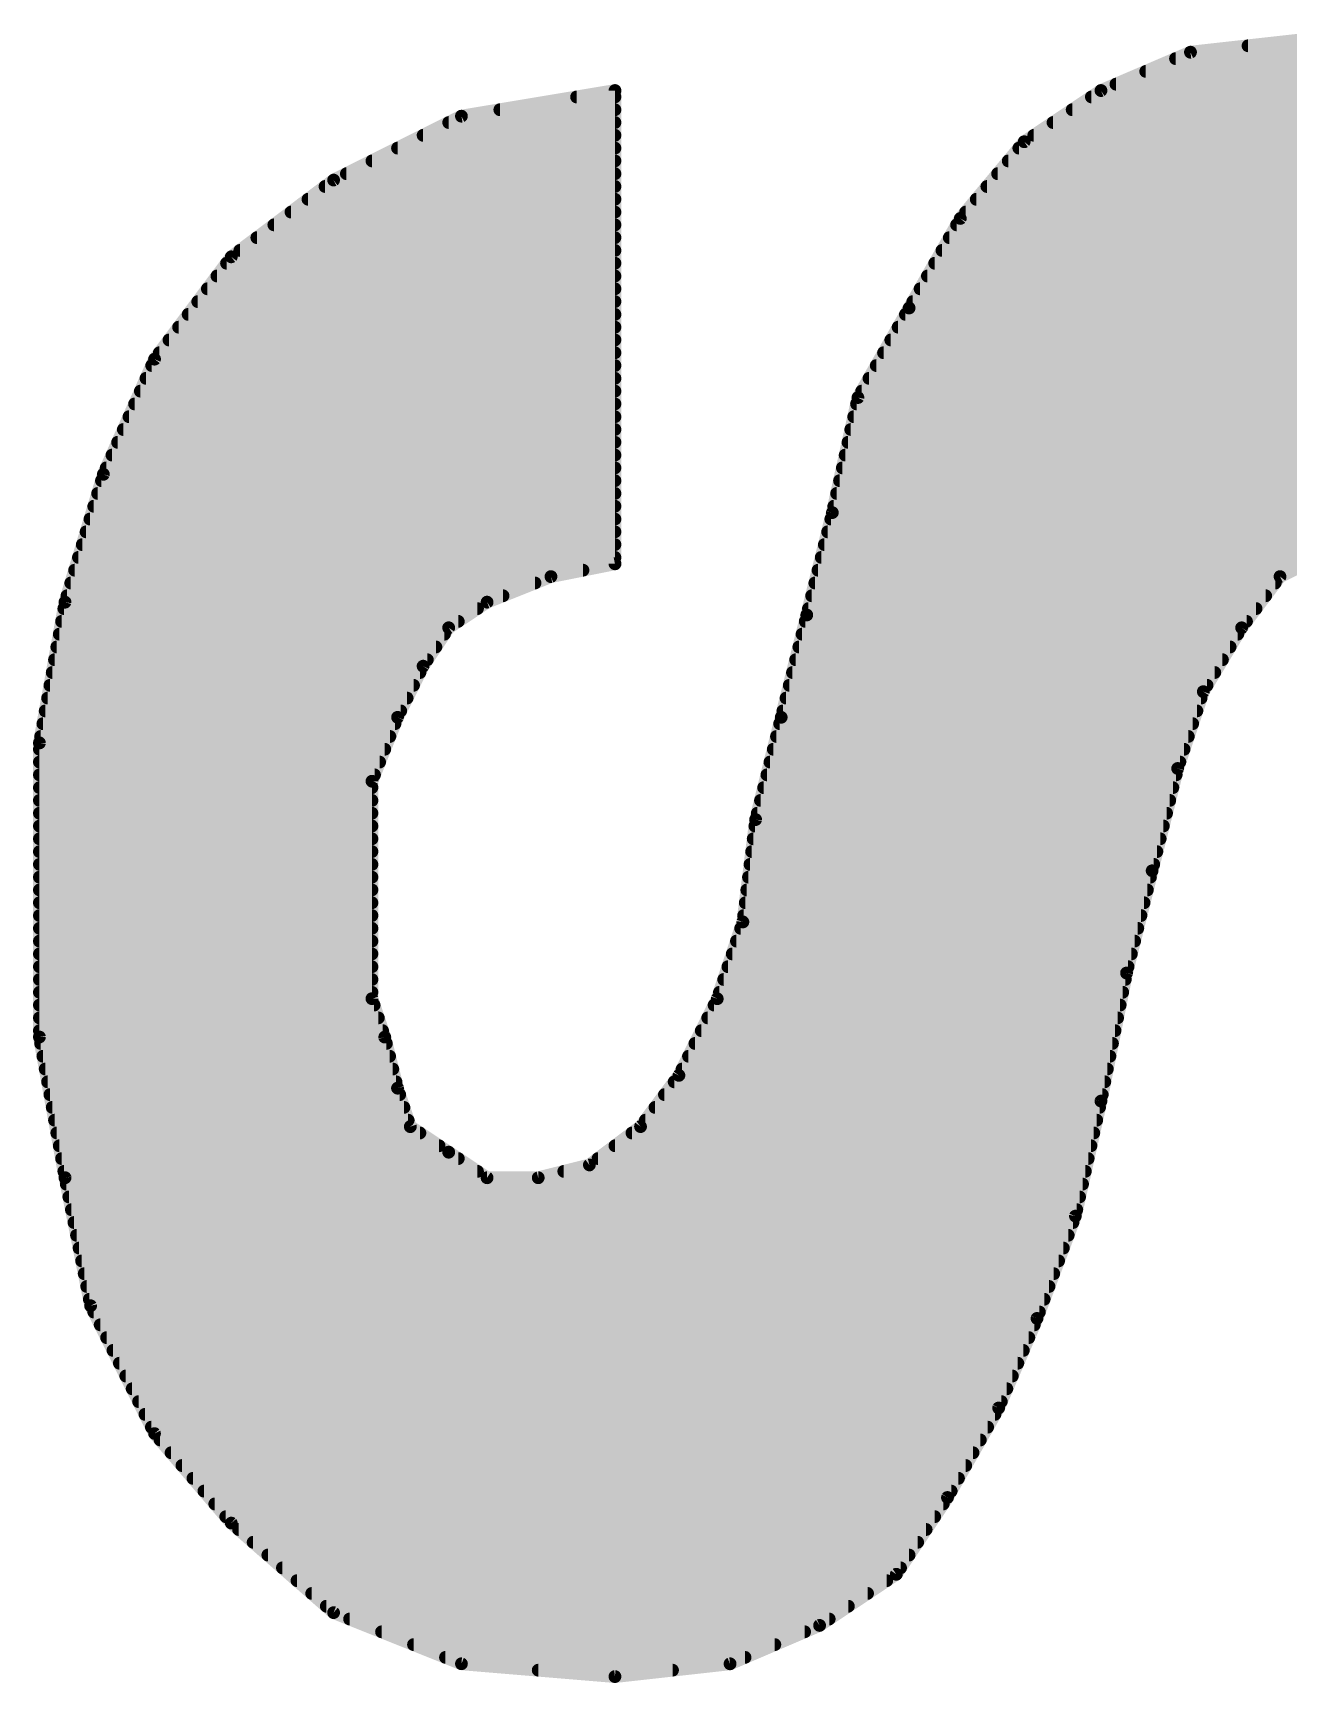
# Model space of a CAD drawing. Extents: x -30 to 77, y -16 to 37.
# Drawn here: x 3.193 to 4.174, y 11.26 to 12.55 of the extents above; entities that cross this region are included whole.
import ezdxf

# ---------------------------------------------------------------- set-up
doc = ezdxf.new("R2010")
doc.units = 0
doc.layers.add('21', color=41, linetype='CONTINUOUS')

msp = doc.modelspace()

# ---------------------------------------------------------------- linework, layer by layer
at = {"layer": '21', "const_width": 0.01}
for points in [[(4.028, 12.505), (4.098, 12.535)], [(4.098, 12.535), (4.188, 12.545)], [(4.143, 12.54), (4.2205, 12.54)], [(4.0863, 12.53), (4.2855, 12.53)], [(4.0397, 12.51), (4.3593, 12.51)], [(4.063, 12.52), (4.3318, 12.52)], [(3.528, 12.485), (3.648, 12.505)], [(3.618, 12.5), (3.648, 12.5)], [(3.648, 12.505), (3.648, 12.135)], [(3.968, 12.465), (4.028, 12.505)], [(4.0205, 12.5), (4.3868, 12.5)], [(3.428, 12.435), (3.528, 12.485)], [(3.558, 12.49), (3.648, 12.49)], [(4.0055, 12.49), (4.4143, 12.49)], [(3.498, 12.47), (3.648, 12.47)], [(3.518, 12.48), (3.648, 12.48)], [(3.9755, 12.47), (4.448, 12.47)], [(3.9905, 12.48), (4.4347, 12.48)], [(3.478, 12.46), (3.648, 12.46)], [(3.918, 12.405), (3.968, 12.465)], [(3.9638, 12.46), (4.4613, 12.46)], [(3.458, 12.45), (3.648, 12.45)], [(3.9555, 12.45), (4.4747, 12.45)], [(3.348, 12.375), (3.428, 12.435)], [(3.438, 12.44), (3.648, 12.44)], [(3.9472, 12.44), (4.488, 12.44)], [(3.408, 12.42), (3.648, 12.42)], [(3.4213, 12.43), (3.648, 12.43)], [(3.9305, 12.42), (4.5124, 12.42)], [(3.9388, 12.43), (4.5013, 12.43)], [(3.3947, 12.41), (3.648, 12.41)], [(3.878, 12.335), (3.918, 12.405)], [(3.9222, 12.41), (4.5211, 12.41)], [(3.3813, 12.4), (3.648, 12.4)], [(3.9151, 12.4), (4.5299, 12.4)], [(3.3547, 12.38), (3.648, 12.38)], [(3.368, 12.39), (3.648, 12.39)], [(3.9037, 12.38), (4.5474, 12.38)], [(3.9094, 12.39), (4.5386, 12.39)], [(3.288, 12.295), (3.348, 12.375)], [(3.3443, 12.37), (3.648, 12.37)], [(3.898, 12.37), (4.5561, 12.37)], [(3.3368, 12.36), (3.648, 12.36)], [(3.8923, 12.36), (4.5649, 12.36)], [(3.3293, 12.35), (3.648, 12.35)], [(3.8866, 12.35), (4.5736, 12.35)], [(3.3143, 12.33), (3.648, 12.33)], [(3.3218, 12.34), (3.648, 12.34)], [(3.838, 12.265), (3.878, 12.335)], [(3.8751, 12.33), (4.5855, 12.33)], [(3.8809, 12.34), (4.5805, 12.34)], [(3.3068, 12.32), (3.648, 12.32)], [(3.8694, 12.32), (4.5905, 12.32)], [(3.2993, 12.31), (3.648, 12.31)], [(3.8637, 12.31), (4.5955, 12.31)], [(3.248, 12.205), (3.288, 12.295)], [(3.2858, 12.29), (3.648, 12.29)], [(3.2917, 12.3), (3.648, 12.3)], [(3.8523, 12.29), (4.6055, 12.29)], [(3.858, 12.3), (4.6005, 12.3)], [(3.2813, 12.28), (3.648, 12.28)], [(3.8466, 12.28), (4.6105, 12.28)], [(3.2769, 12.27), (3.648, 12.27)], [(3.818, 12.175), (3.838, 12.265)], [(3.8409, 12.27), (4.6155, 12.27)], [(3.2724, 12.26), (3.648, 12.26)], [(3.8369, 12.26), (4.6205, 12.26)], [(3.2636, 12.24), (3.648, 12.24)], [(3.268, 12.25), (3.648, 12.25)], [(3.8324, 12.24), (4.6294, 12.24)], [(3.8347, 12.25), (4.6255, 12.25)], [(3.2591, 12.23), (3.648, 12.23)], [(3.8302, 12.23), (4.6321, 12.23)], [(3.2547, 12.22), (3.648, 12.22)], [(3.828, 12.22), (4.6348, 12.22)], [(3.218, 12.105), (3.248, 12.205)], [(3.2465, 12.2), (3.648, 12.2)], [(3.2502, 12.21), (3.648, 12.21)], [(3.8236, 12.2), (4.6403, 12.2)], [(3.8258, 12.21), (4.6375, 12.21)], [(3.2435, 12.19), (3.648, 12.19)], [(3.8213, 12.19), (4.643, 12.19)], [(3.2405, 12.18), (3.648, 12.18)], [(3.798, 12.095), (3.818, 12.175)], [(3.8191, 12.18), (4.6457, 12.18)], [(3.2345, 12.16), (3.648, 12.16)], [(3.2375, 12.17), (3.648, 12.17)], [(3.8143, 12.16), (4.6512, 12.16)], [(3.8168, 12.17), (4.6485, 12.17)], [(3.2315, 12.15), (3.648, 12.15)], [(3.8117, 12.15), (4.228, 12.15)], [(3.2285, 12.14), (3.648, 12.14)], [(3.648, 12.135), (3.598, 12.125)], [(3.8093, 12.14), (4.198, 12.14)], [(4.208, 12.145), (4.168, 12.125)], [(3.2255, 12.13), (3.623, 12.13)], [(3.598, 12.125), (3.548, 12.105)], [(3.8068, 12.13), (4.178, 12.13)], [(4.168, 12.125), (4.138, 12.085)], [(3.2195, 12.11), (3.5605, 12.11)], [(3.2225, 12.12), (3.5855, 12.12)], [(3.8018, 12.11), (4.1568, 12.11)], [(3.8043, 12.12), (4.1643, 12.12)], [(3.198, 11.995), (3.218, 12.105)], [(3.2171, 12.1), (3.5405, 12.1)], [(3.548, 12.105), (3.518, 12.085)], [(3.7993, 12.1), (4.1493, 12.1)], [(3.2153, 12.09), (3.5255, 12.09)], [(3.518, 12.085), (3.498, 12.055)], [(3.778, 12.015), (3.798, 12.095)], [(3.7968, 12.09), (4.1418, 12.09)], [(4.138, 12.085), (4.108, 12.035)], [(3.2116, 12.07), (3.508, 12.07)], [(3.2135, 12.08), (3.5147, 12.08)], [(3.7918, 12.07), (4.129, 12.07)], [(3.7943, 12.08), (4.135, 12.08)], [(3.2098, 12.06), (3.5013, 12.06)], [(3.7893, 12.06), (4.123, 12.06)], [(3.208, 12.05), (3.4955, 12.05)], [(3.498, 12.055), (3.478, 12.015)], [(3.7868, 12.05), (4.117, 12.05)], [(3.2062, 12.04), (3.4905, 12.04)], [(3.7843, 12.04), (4.111, 12.04)], [(4.108, 12.035), (4.088, 11.975)], [(3.2025, 12.02), (3.4805, 12.02)], [(3.2044, 12.03), (3.4855, 12.03)], [(3.7793, 12.02), (4.103, 12.02)], [(3.7818, 12.03), (4.1063, 12.03)], [(3.2007, 12.01), (3.476, 12.01)], [(3.478, 12.015), (3.458, 11.965)], [(3.758, 11.935), (3.778, 12.015)], [(3.7768, 12.01), (4.0997, 12.01)], [(3.198, 11.765), (3.198, 11.995)], [(3.1989, 12), (3.472, 12)], [(3.7743, 12), (4.0963, 12)], [(3.198, 11.99), (3.468, 11.99)], [(3.198, 11.98), (3.464, 11.98)], [(3.7692, 11.98), (4.0897, 11.98)], [(3.7718, 11.99), (4.093, 11.99)], [(3.198, 11.97), (3.46, 11.97)], [(3.7668, 11.97), (4.0868, 11.97)], [(4.088, 11.975), (4.068, 11.895)], [(3.198, 11.96), (3.458, 11.96)], [(3.458, 11.965), (3.458, 11.795)], [(3.7643, 11.96), (4.0842, 11.96)], [(3.198, 11.95), (3.458, 11.95)], [(3.7618, 11.95), (4.0818, 11.95)], [(3.198, 11.94), (3.458, 11.94)], [(3.198, 11.93), (3.458, 11.93)], [(3.748, 11.855), (3.758, 11.935)], [(3.7574, 11.93), (4.0768, 11.93)], [(3.7593, 11.94), (4.0793, 11.94)], [(3.198, 11.92), (3.458, 11.92)], [(3.7561, 11.92), (4.0743, 11.92)], [(3.198, 11.91), (3.458, 11.91)], [(3.7549, 11.91), (4.0717, 11.91)], [(3.198, 11.9), (3.458, 11.9)], [(3.198, 11.89), (3.458, 11.89)], [(3.7524, 11.89), (4.0667, 11.89)], [(3.7536, 11.9), (4.0693, 11.9)], [(4.068, 11.895), (4.048, 11.815)], [(3.198, 11.88), (3.458, 11.88)], [(3.7511, 11.88), (4.0643, 11.88)], [(3.198, 11.87), (3.458, 11.87)], [(3.7499, 11.87), (4.0617, 11.87)], [(3.198, 11.86), (3.458, 11.86)], [(3.728, 11.795), (3.748, 11.855)], [(3.7486, 11.86), (4.0593, 11.86)], [(3.198, 11.85), (3.458, 11.85)], [(3.198, 11.84), (3.458, 11.84)], [(3.743, 11.84), (4.0543, 11.84)], [(3.7463, 11.85), (4.0568, 11.85)], [(3.198, 11.83), (3.458, 11.83)], [(3.7397, 11.83), (4.0518, 11.83)], [(3.198, 11.82), (3.458, 11.82)], [(3.7363, 11.82), (4.0492, 11.82)], [(4.048, 11.815), (4.028, 11.715)], [(3.198, 11.81), (3.458, 11.81)], [(3.198, 11.8), (3.458, 11.8)], [(3.7297, 11.8), (4.045, 11.8)], [(3.733, 11.81), (4.047, 11.81)], [(3.198, 11.79), (3.4597, 11.79)], [(3.458, 11.795), (3.468, 11.765)], [(3.698, 11.735), (3.728, 11.795)], [(3.7255, 11.79), (4.043, 11.79)], [(3.198, 11.78), (3.463, 11.78)], [(3.7205, 11.78), (4.041, 11.78)], [(3.198, 11.77), (3.4663, 11.77)], [(3.218, 11.655), (3.198, 11.765)], [(3.1989, 11.76), (3.4693, 11.76)], [(3.468, 11.765), (3.478, 11.725)], [(3.7105, 11.76), (4.037, 11.76)], [(3.7155, 11.77), (4.039, 11.77)], [(3.2007, 11.75), (3.4718, 11.75)], [(3.7055, 11.75), (4.035, 11.75)], [(3.2025, 11.74), (3.4743, 11.74)], [(3.668, 11.695), (3.698, 11.735)], [(3.7005, 11.74), (4.033, 11.74)], [(3.2044, 11.73), (3.4768, 11.73)], [(3.478, 11.725), (3.488, 11.695)], [(3.6943, 11.73), (4.031, 11.73)], [(3.2062, 11.72), (3.4797, 11.72)], [(3.208, 11.71), (3.483, 11.71)], [(3.6793, 11.71), (4.0269, 11.71)], [(3.6867, 11.72), (4.029, 11.72)], [(4.028, 11.715), (4.008, 11.625)], [(3.2098, 11.7), (3.4863, 11.7)], [(3.6718, 11.7), (4.0247, 11.7)], [(3.2116, 11.69), (3.4955, 11.69)], [(3.488, 11.695), (3.518, 11.675)], [(3.628, 11.665), (3.668, 11.695)], [(3.6613, 11.69), (4.0224, 11.69)], [(3.2135, 11.68), (3.5105, 11.68)], [(3.2153, 11.67), (3.5255, 11.67)], [(3.518, 11.675), (3.548, 11.655)], [(3.6347, 11.67), (4.018, 11.67)], [(3.648, 11.68), (4.0202, 11.68)], [(3.2171, 11.66), (3.5405, 11.66)], [(3.588, 11.655), (3.628, 11.665)], [(3.608, 11.66), (4.0158, 11.66)], [(3.238, 11.555), (3.218, 11.655)], [(3.219, 11.65), (4.0136, 11.65)], [(3.548, 11.655), (3.588, 11.655)], [(3.221, 11.64), (4.0113, 11.64)], [(3.223, 11.63), (4.0091, 11.63)], [(3.225, 11.62), (4.0061, 11.62)], [(4.008, 11.625), (3.978, 11.545)], [(3.227, 11.61), (4.0024, 11.61)], [(3.229, 11.6), (3.9986, 11.6)], [(3.231, 11.59), (3.9949, 11.59)], [(3.233, 11.58), (3.9911, 11.58)], [(3.235, 11.57), (3.9874, 11.57)], [(3.237, 11.56), (3.9836, 11.56)], [(3.288, 11.455), (3.238, 11.555)], [(3.2405, 11.55), (3.9799, 11.55)], [(3.978, 11.545), (3.948, 11.475)], [(3.2455, 11.54), (3.9759, 11.54)], [(3.2505, 11.53), (3.9716, 11.53)], [(3.2555, 11.52), (3.9673, 11.52)], [(3.2605, 11.51), (3.963, 11.51)], [(3.2655, 11.5), (3.9587, 11.5)], [(3.2705, 11.49), (3.9544, 11.49)], [(3.2755, 11.48), (3.9501, 11.48)], [(3.2805, 11.47), (3.9451, 11.47)], [(3.948, 11.475), (3.908, 11.405)], [(3.2855, 11.46), (3.9394, 11.46)], [(3.348, 11.385), (3.288, 11.455)], [(3.2923, 11.45), (3.9337, 11.45)], [(3.3009, 11.44), (3.928, 11.44)], [(3.3094, 11.43), (3.9223, 11.43)], [(3.318, 11.42), (3.9166, 11.42)], [(3.3266, 11.41), (3.9109, 11.41)], [(3.3351, 11.4), (3.9047, 11.4)], [(3.908, 11.405), (3.868, 11.345)], [(3.3437, 11.39), (3.898, 11.39)], [(3.428, 11.315), (3.348, 11.385)], [(3.3537, 11.38), (3.8913, 11.38)], [(3.3651, 11.37), (3.8847, 11.37)], [(3.3766, 11.36), (3.878, 11.36)], [(3.388, 11.35), (3.8713, 11.35)], [(3.3994, 11.34), (3.8605, 11.34)], [(3.868, 11.345), (3.808, 11.305)], [(3.4109, 11.33), (3.8455, 11.33)], [(3.4223, 11.32), (3.8305, 11.32)], [(3.528, 11.275), (3.428, 11.315)], [(3.4405, 11.31), (3.8155, 11.31)], [(3.4655, 11.3), (3.7963, 11.3)], [(3.808, 11.305), (3.738, 11.275)], [(3.4905, 11.29), (3.773, 11.29)], [(3.5155, 11.28), (3.7497, 11.28)], [(3.648, 11.265), (3.528, 11.275)], [(3.588, 11.27), (3.693, 11.27)], [(3.738, 11.275), (3.648, 11.265)]]:
    msp.add_lwpolyline(points, dxfattribs=at)
at = {"layer": '21', "const_width": 0.005}
for points in [[(4.0977, 12.5375, 1), (4.0983, 12.5325)], [(4.099, 12.5327, 1), (4.097, 12.5373)], [(4.143, 12.5425, 1), (4.143, 12.5375)], [(4.0863, 12.5325, 1), (4.0863, 12.5275)], [(4.0397, 12.5125, 1), (4.0397, 12.5075)], [(4.063, 12.5225, 1), (4.063, 12.5175)], [(3.618, 12.5025, 1), (3.618, 12.4975)], [(3.6505, 12.505, 1), (3.6455, 12.505)], [(3.6484, 12.5025, 1), (3.6476, 12.5075)], [(3.648, 12.4975, 1), (3.648, 12.5025)], [(4.0205, 12.5025, 1), (4.0205, 12.4975)], [(4.027, 12.5073, 1), (4.029, 12.5027)], [(4.0294, 12.5029, 1), (4.0266, 12.5071)], [(3.5276, 12.4875, 1), (3.5284, 12.4825)], [(3.5291, 12.4828, 1), (3.5269, 12.4872)], [(3.558, 12.4925, 1), (3.558, 12.4875)], [(3.648, 12.4875, 1), (3.648, 12.4925)], [(4.0055, 12.4925, 1), (4.0055, 12.4875)], [(3.498, 12.4725, 1), (3.498, 12.4675)], [(3.518, 12.4825, 1), (3.518, 12.4775)], [(3.648, 12.4775, 1), (3.648, 12.4825)], [(3.648, 12.4675, 1), (3.648, 12.4725)], [(3.9755, 12.4725, 1), (3.9755, 12.4675)], [(3.9905, 12.4825, 1), (3.9905, 12.4775)], [(3.478, 12.4625, 1), (3.478, 12.4575)], [(3.648, 12.4575, 1), (3.648, 12.4625)], [(3.9638, 12.4625, 1), (3.9638, 12.4575)], [(3.9666, 12.4671, 1), (3.9694, 12.4629)], [(3.9699, 12.4634, 1), (3.9661, 12.4666)], [(3.458, 12.4525, 1), (3.458, 12.4475)], [(3.648, 12.4475, 1), (3.648, 12.4525)], [(3.9555, 12.4525, 1), (3.9555, 12.4475)], [(3.4269, 12.4372, 1), (3.4291, 12.4328)], [(3.4295, 12.433, 1), (3.4265, 12.437)], [(3.438, 12.4425, 1), (3.438, 12.4375)], [(3.648, 12.4375, 1), (3.648, 12.4425)], [(3.9472, 12.4425, 1), (3.9472, 12.4375)], [(3.408, 12.4225, 1), (3.408, 12.4175)], [(3.4213, 12.4325, 1), (3.4213, 12.4275)], [(3.648, 12.4275, 1), (3.648, 12.4325)], [(3.648, 12.4175, 1), (3.648, 12.4225)], [(3.9305, 12.4225, 1), (3.9305, 12.4175)], [(3.9388, 12.4325, 1), (3.9388, 12.4275)], [(3.3947, 12.4125, 1), (3.3947, 12.4075)], [(3.648, 12.4075, 1), (3.648, 12.4125)], [(3.9202, 12.4038, 1), (3.9158, 12.4062)], [(3.9222, 12.4125, 1), (3.9222, 12.4075)], [(3.3813, 12.4025, 1), (3.3813, 12.3975)], [(3.648, 12.3975, 1), (3.648, 12.4025)], [(3.9151, 12.4025, 1), (3.9151, 12.3975)], [(3.9161, 12.4066, 1), (3.9199, 12.4034)], [(3.3547, 12.3825, 1), (3.3547, 12.3775)], [(3.368, 12.3925, 1), (3.368, 12.3875)], [(3.648, 12.3875, 1), (3.648, 12.3925)], [(3.648, 12.3775, 1), (3.648, 12.3825)], [(3.9037, 12.3825, 1), (3.9037, 12.3775)], [(3.9094, 12.3925, 1), (3.9094, 12.3875)], [(3.3443, 12.3725, 1), (3.3443, 12.3675)], [(3.3465, 12.377, 1), (3.3495, 12.373)], [(3.35, 12.3735, 1), (3.346, 12.3765)], [(3.648, 12.3675, 1), (3.648, 12.3725)], [(3.898, 12.3725, 1), (3.898, 12.3675)], [(3.3368, 12.3625, 1), (3.3368, 12.3575)], [(3.648, 12.3575, 1), (3.648, 12.3625)], [(3.8923, 12.3625, 1), (3.8923, 12.3575)], [(3.3293, 12.3525, 1), (3.3293, 12.3475)], [(3.648, 12.3475, 1), (3.648, 12.3525)], [(3.8866, 12.3525, 1), (3.8866, 12.3475)], [(3.3143, 12.3325, 1), (3.3143, 12.3275)], [(3.3218, 12.3425, 1), (3.3218, 12.3375)], [(3.648, 12.3375, 1), (3.648, 12.3425)], [(3.648, 12.3275, 1), (3.648, 12.3325)], [(3.8751, 12.3325, 1), (3.8751, 12.3275)], [(3.8758, 12.3362, 1), (3.8802, 12.3338)], [(3.8802, 12.3338, 1), (3.8758, 12.3362)], [(3.8809, 12.3425, 1), (3.8809, 12.3375)], [(3.3068, 12.3225, 1), (3.3068, 12.3175)], [(3.648, 12.3175, 1), (3.648, 12.3225)], [(3.8694, 12.3225, 1), (3.8694, 12.3175)], [(3.2993, 12.3125, 1), (3.2993, 12.3075)], [(3.648, 12.3075, 1), (3.648, 12.3125)], [(3.8637, 12.3125, 1), (3.8637, 12.3075)], [(3.2858, 12.2925, 1), (3.2858, 12.2875)], [(3.286, 12.2965, 1), (3.29, 12.2935)], [(3.2903, 12.294, 1), (3.2857, 12.296)], [(3.2917, 12.3025, 1), (3.2917, 12.2975)], [(3.648, 12.2975, 1), (3.648, 12.3025)], [(3.648, 12.2875, 1), (3.648, 12.2925)], [(3.8523, 12.2925, 1), (3.8523, 12.2875)], [(3.858, 12.3025, 1), (3.858, 12.2975)], [(3.2813, 12.2825, 1), (3.2813, 12.2775)], [(3.648, 12.2775, 1), (3.648, 12.2825)], [(3.8466, 12.2825, 1), (3.8466, 12.2775)], [(3.2769, 12.2725, 1), (3.2769, 12.2675)], [(3.648, 12.2675, 1), (3.648, 12.2725)], [(3.8358, 12.2662, 1), (3.8402, 12.2638)], [(3.8404, 12.2645, 1), (3.8356, 12.2655)], [(3.8409, 12.2725, 1), (3.8409, 12.2675)], [(3.2724, 12.2625, 1), (3.2724, 12.2575)], [(3.648, 12.2575, 1), (3.648, 12.2625)], [(3.8369, 12.2625, 1), (3.8369, 12.2575)], [(3.2636, 12.2425, 1), (3.2636, 12.2375)], [(3.268, 12.2525, 1), (3.268, 12.2475)], [(3.648, 12.2475, 1), (3.648, 12.2525)], [(3.648, 12.2375, 1), (3.648, 12.2425)], [(3.8324, 12.2425, 1), (3.8324, 12.2375)], [(3.8347, 12.2525, 1), (3.8347, 12.2475)], [(3.2591, 12.2325, 1), (3.2591, 12.2275)], [(3.648, 12.2275, 1), (3.648, 12.2325)], [(3.8302, 12.2325, 1), (3.8302, 12.2275)], [(3.2547, 12.2225, 1), (3.2547, 12.2175)], [(3.648, 12.2175, 1), (3.648, 12.2225)], [(3.828, 12.2225, 1), (3.828, 12.2175)], [(3.2465, 12.2025, 1), (3.2465, 12.1975)], [(3.2457, 12.206, 1), (3.2503, 12.204)], [(3.2504, 12.2043, 1), (3.2456, 12.2057)], [(3.2502, 12.2125, 1), (3.2502, 12.2075)], [(3.648, 12.2075, 1), (3.648, 12.2125)], [(3.648, 12.1975, 1), (3.648, 12.2025)], [(3.8236, 12.2025, 1), (3.8236, 12.1975)], [(3.8258, 12.2125, 1), (3.8258, 12.2075)], [(3.2435, 12.1925, 1), (3.2435, 12.1875)], [(3.648, 12.1875, 1), (3.648, 12.1925)], [(3.8213, 12.1925, 1), (3.8213, 12.1875)], [(3.2405, 12.1825, 1), (3.2405, 12.1775)], [(3.648, 12.1775, 1), (3.648, 12.1825)], [(3.8156, 12.1755, 1), (3.8204, 12.1745)], [(3.8204, 12.1744, 1), (3.8156, 12.1756)], [(3.8191, 12.1825, 1), (3.8191, 12.1775)], [(3.2345, 12.1625, 1), (3.2345, 12.1575)], [(3.2375, 12.1725, 1), (3.2375, 12.1675)], [(3.648, 12.1675, 1), (3.648, 12.1725)], [(3.648, 12.1575, 1), (3.648, 12.1625)], [(3.8143, 12.1625, 1), (3.8143, 12.1575)], [(3.8168, 12.1725, 1), (3.8168, 12.1675)], [(3.2315, 12.1525, 1), (3.2315, 12.1475)], [(3.648, 12.1475, 1), (3.648, 12.1525)], [(3.8117, 12.1525, 1), (3.8117, 12.1475)], [(3.2285, 12.1425, 1), (3.2285, 12.1375)], [(3.6485, 12.1325, 1), (3.6475, 12.1375)], [(3.648, 12.1375, 1), (3.648, 12.1425)], [(3.8093, 12.1425, 1), (3.8093, 12.1375)], [(3.2255, 12.1325, 1), (3.2255, 12.1275)], [(3.5975, 12.1275, 1), (3.5985, 12.1225)], [(3.5989, 12.1227, 1), (3.5971, 12.1273)], [(3.623, 12.1275, 1), (3.623, 12.1325)], [(3.6455, 12.135, 1), (3.6505, 12.135)], [(3.8068, 12.1325, 1), (3.8068, 12.1275)], [(4.1669, 12.1272, 1), (4.1691, 12.1228)], [(4.17, 12.1235, 1), (4.166, 12.1265)], [(3.2195, 12.1125, 1), (3.2195, 12.1075)], [(3.2225, 12.1225, 1), (3.2225, 12.1175)], [(3.5605, 12.1075, 1), (3.5605, 12.1125)], [(3.5855, 12.1175, 1), (3.5855, 12.1225)], [(3.8018, 12.1125, 1), (3.8018, 12.1075)], [(3.8043, 12.1225, 1), (3.8043, 12.1175)], [(4.1568, 12.1075, 1), (4.1568, 12.1125)], [(4.1643, 12.1175, 1), (4.1643, 12.1225)], [(3.2171, 12.1025, 1), (3.2171, 12.0975)], [(3.2205, 12.1046, 1), (3.2155, 12.1054)], [(3.2156, 12.1057, 1), (3.2204, 12.1043)], [(3.5405, 12.0975, 1), (3.5405, 12.1025)], [(3.5471, 12.1073, 1), (3.5489, 12.1027)], [(3.5494, 12.1029, 1), (3.5466, 12.1071)], [(3.7993, 12.1025, 1), (3.7993, 12.0975)], [(4.1493, 12.0975, 1), (4.1493, 12.1025)], [(3.2153, 12.0925, 1), (3.2153, 12.0875)], [(3.5166, 12.0871, 1), (3.5194, 12.0829)], [(3.5201, 12.0836, 1), (3.5159, 12.0864)], [(3.5255, 12.0875, 1), (3.5255, 12.0925)], [(3.7968, 12.0925, 1), (3.7968, 12.0875)], [(3.7956, 12.0956, 1), (3.8004, 12.0944)], [(3.8004, 12.0944, 1), (3.7956, 12.0956)], [(4.136, 12.0865, 1), (4.14, 12.0835)], [(4.1401, 12.0837, 1), (4.1359, 12.0863)], [(4.1418, 12.0875, 1), (4.1418, 12.0925)], [(3.2116, 12.0725, 1), (3.2116, 12.0675)], [(3.2135, 12.0825, 1), (3.2135, 12.0775)], [(3.508, 12.0675, 1), (3.508, 12.0725)], [(3.5147, 12.0775, 1), (3.5147, 12.0825)], [(3.7918, 12.0725, 1), (3.7918, 12.0675)], [(3.7943, 12.0825, 1), (3.7943, 12.0775)], [(4.129, 12.0675, 1), (4.129, 12.0725)], [(4.135, 12.0775, 1), (4.135, 12.0825)], [(3.2098, 12.0625, 1), (3.2098, 12.0575)], [(3.5013, 12.0575, 1), (3.5013, 12.0625)], [(3.7893, 12.0625, 1), (3.7893, 12.0575)], [(4.123, 12.0575, 1), (4.123, 12.0625)], [(3.208, 12.0525, 1), (3.208, 12.0475)], [(3.4959, 12.0564, 1), (3.5001, 12.0536)], [(3.4955, 12.0475, 1), (3.4955, 12.0525)], [(3.5002, 12.0539, 1), (3.4958, 12.0561)], [(3.7868, 12.0525, 1), (3.7868, 12.0475)], [(4.117, 12.0475, 1), (4.117, 12.0525)], [(3.2062, 12.0425, 1), (3.2062, 12.0375)], [(3.4905, 12.0375, 1), (3.4905, 12.0425)], [(3.7843, 12.0425, 1), (3.7843, 12.0375)], [(4.1059, 12.0363, 1), (4.1101, 12.0337)], [(4.1104, 12.0342, 1), (4.1056, 12.0358)], [(4.111, 12.0375, 1), (4.111, 12.0425)], [(3.2025, 12.0225, 1), (3.2025, 12.0175)], [(3.2044, 12.0325, 1), (3.2044, 12.0275)], [(3.4805, 12.0175, 1), (3.4805, 12.0225)], [(3.4855, 12.0275, 1), (3.4855, 12.0325)], [(3.7793, 12.0225, 1), (3.7793, 12.0175)], [(3.7818, 12.0325, 1), (3.7818, 12.0275)], [(4.103, 12.0175, 1), (4.103, 12.0225)], [(4.1063, 12.0275, 1), (4.1063, 12.0325)], [(3.2007, 12.0125, 1), (3.2007, 12.0075)], [(3.4758, 12.0161, 1), (3.4802, 12.0139)], [(3.4803, 12.0141, 1), (3.4757, 12.0159)], [(3.476, 12.0075, 1), (3.476, 12.0125)], [(3.7768, 12.0125, 1), (3.7768, 12.0075)], [(3.7756, 12.0156, 1), (3.7804, 12.0144)], [(3.7804, 12.0144, 1), (3.7756, 12.0156)], [(4.0997, 12.0075, 1), (4.0997, 12.0125)], [(3.2005, 11.995, 1), (3.1955, 11.995)], [(3.1955, 11.9954, 1), (3.2005, 11.9946)], [(3.1989, 12.0025, 1), (3.1989, 11.9975)], [(3.472, 11.9975, 1), (3.472, 12.0025)], [(3.7743, 12.0025, 1), (3.7743, 11.9975)], [(4.0963, 11.9975, 1), (4.0963, 12.0025)], [(3.198, 11.9925, 1), (3.198, 11.9875)], [(3.198, 11.9825, 1), (3.198, 11.9775)], [(3.464, 11.9775, 1), (3.464, 11.9825)], [(3.468, 11.9875, 1), (3.468, 11.9925)], [(3.7692, 11.9825, 1), (3.7692, 11.9775)], [(3.7718, 11.9925, 1), (3.7718, 11.9875)], [(4.0897, 11.9775, 1), (4.0897, 11.9825)], [(4.093, 11.9875, 1), (4.093, 11.9925)], [(3.198, 11.9725, 1), (3.198, 11.9675)], [(3.46, 11.9675, 1), (3.46, 11.9725)], [(3.7668, 11.9725, 1), (3.7668, 11.9675)], [(4.0856, 11.9758, 1), (4.0904, 11.9742)], [(4.0904, 11.9744, 1), (4.0856, 11.9756)], [(4.0868, 11.9675, 1), (4.0868, 11.9725)], [(3.198, 11.9625, 1), (3.198, 11.9575)], [(3.4605, 11.965, 1), (3.4555, 11.965)], [(3.4557, 11.9659, 1), (3.4603, 11.9641)], [(3.458, 11.9575, 1), (3.458, 11.9625)], [(3.7643, 11.9625, 1), (3.7643, 11.9575)], [(4.0842, 11.9575, 1), (4.0842, 11.9625)], [(3.198, 11.9525, 1), (3.198, 11.9475)], [(3.458, 11.9475, 1), (3.458, 11.9525)], [(3.7618, 11.9525, 1), (3.7618, 11.9475)], [(4.0818, 11.9475, 1), (4.0818, 11.9525)], [(3.198, 11.9425, 1), (3.198, 11.9375)], [(3.198, 11.9325, 1), (3.198, 11.9275)], [(3.458, 11.9375, 1), (3.458, 11.9425)], [(3.458, 11.9275, 1), (3.458, 11.9325)], [(3.7574, 11.9325, 1), (3.7574, 11.9275)], [(3.7605, 11.9347, 1), (3.7555, 11.9353)], [(3.7556, 11.9356, 1), (3.7604, 11.9344)], [(3.7593, 11.9425, 1), (3.7593, 11.9375)], [(4.0768, 11.9275, 1), (4.0768, 11.9325)], [(4.0793, 11.9375, 1), (4.0793, 11.9425)], [(3.198, 11.9225, 1), (3.198, 11.9175)], [(3.458, 11.9175, 1), (3.458, 11.9225)], [(3.7561, 11.9225, 1), (3.7561, 11.9175)], [(4.0743, 11.9175, 1), (4.0743, 11.9225)], [(3.198, 11.9125, 1), (3.198, 11.9075)], [(3.458, 11.9075, 1), (3.458, 11.9125)], [(3.7549, 11.9125, 1), (3.7549, 11.9075)], [(4.0717, 11.9075, 1), (4.0717, 11.9125)], [(3.198, 11.9025, 1), (3.198, 11.8975)], [(3.198, 11.8925, 1), (3.198, 11.8875)], [(3.458, 11.8975, 1), (3.458, 11.9025)], [(3.458, 11.8875, 1), (3.458, 11.8925)], [(3.7524, 11.8925, 1), (3.7524, 11.8875)], [(3.7536, 11.9025, 1), (3.7536, 11.8975)], [(4.0656, 11.8956, 1), (4.0704, 11.8944)], [(4.0704, 11.8944, 1), (4.0656, 11.8956)], [(4.0667, 11.8875, 1), (4.0667, 11.8925)], [(4.0693, 11.8975, 1), (4.0693, 11.9025)], [(3.198, 11.8825, 1), (3.198, 11.8775)], [(3.458, 11.8775, 1), (3.458, 11.8825)], [(3.7511, 11.8825, 1), (3.7511, 11.8775)], [(4.0643, 11.8775, 1), (4.0643, 11.8825)], [(3.198, 11.8725, 1), (3.198, 11.8675)], [(3.458, 11.8675, 1), (3.458, 11.8725)], [(3.7499, 11.8725, 1), (3.7499, 11.8675)], [(4.0617, 11.8675, 1), (4.0617, 11.8725)], [(3.198, 11.8625, 1), (3.198, 11.8575)], [(3.458, 11.8575, 1), (3.458, 11.8625)], [(3.7455, 11.8553, 1), (3.7505, 11.8547)], [(3.7504, 11.8542, 1), (3.7456, 11.8558)], [(3.7486, 11.8625, 1), (3.7486, 11.8575)], [(4.0593, 11.8575, 1), (4.0593, 11.8625)], [(3.198, 11.8525, 1), (3.198, 11.8475)], [(3.198, 11.8425, 1), (3.198, 11.8375)], [(3.458, 11.8475, 1), (3.458, 11.8525)], [(3.458, 11.8375, 1), (3.458, 11.8425)], [(3.743, 11.8425, 1), (3.743, 11.8375)], [(3.7463, 11.8525, 1), (3.7463, 11.8475)], [(4.0543, 11.8375, 1), (4.0543, 11.8425)], [(4.0568, 11.8475, 1), (4.0568, 11.8525)], [(3.198, 11.8325, 1), (3.198, 11.8275)], [(3.458, 11.8275, 1), (3.458, 11.8325)], [(3.7397, 11.8325, 1), (3.7397, 11.8275)], [(4.0518, 11.8275, 1), (4.0518, 11.8325)], [(3.198, 11.8225, 1), (3.198, 11.8175)], [(3.458, 11.8175, 1), (3.458, 11.8225)], [(3.7363, 11.8225, 1), (3.7363, 11.8175)], [(4.0505, 11.8145, 1), (4.0455, 11.8155)], [(4.0456, 11.8156, 1), (4.0504, 11.8144)], [(4.0492, 11.8175, 1), (4.0492, 11.8225)], [(3.198, 11.8125, 1), (3.198, 11.8075)], [(3.198, 11.8025, 1), (3.198, 11.7975)], [(3.458, 11.8075, 1), (3.458, 11.8125)], [(3.458, 11.7975, 1), (3.458, 11.8025)], [(3.7297, 11.8025, 1), (3.7297, 11.7975)], [(3.733, 11.8125, 1), (3.733, 11.8075)], [(4.045, 11.7975, 1), (4.045, 11.8025)], [(4.047, 11.8075, 1), (4.047, 11.8125)], [(3.198, 11.7925, 1), (3.198, 11.7875)], [(3.4604, 11.7958, 1), (3.4556, 11.7942)], [(3.4555, 11.795, 1), (3.4605, 11.795)], [(3.4597, 11.7875, 1), (3.4597, 11.7925)], [(3.7255, 11.7925, 1), (3.7255, 11.7875)], [(3.7256, 11.7958, 1), (3.7304, 11.7942)], [(3.7302, 11.7939, 1), (3.7258, 11.7961)], [(4.043, 11.7875, 1), (4.043, 11.7925)], [(3.198, 11.7825, 1), (3.198, 11.7775)], [(3.463, 11.7775, 1), (3.463, 11.7825)], [(3.7205, 11.7825, 1), (3.7205, 11.7775)], [(4.041, 11.7775, 1), (4.041, 11.7825)], [(3.198, 11.7725, 1), (3.198, 11.7675)], [(3.2005, 11.7654, 1), (3.1955, 11.7646)], [(3.1955, 11.765, 1), (3.2005, 11.765)], [(3.1989, 11.7625, 1), (3.1989, 11.7575)], [(3.4704, 11.7656, 1), (3.4656, 11.7644)], [(3.4656, 11.7642, 1), (3.4704, 11.7658)], [(3.4663, 11.7675, 1), (3.4663, 11.7725)], [(3.4693, 11.7575, 1), (3.4693, 11.7625)], [(3.7105, 11.7625, 1), (3.7105, 11.7575)], [(3.7155, 11.7725, 1), (3.7155, 11.7675)], [(4.037, 11.7575, 1), (4.037, 11.7625)], [(4.039, 11.7675, 1), (4.039, 11.7725)], [(3.2007, 11.7525, 1), (3.2007, 11.7475)], [(3.4718, 11.7475, 1), (3.4718, 11.7525)], [(3.7055, 11.7525, 1), (3.7055, 11.7475)], [(4.035, 11.7475, 1), (4.035, 11.7525)], [(3.2025, 11.7425, 1), (3.2025, 11.7375)], [(3.4743, 11.7375, 1), (3.4743, 11.7425)], [(3.7, 11.7335, 1), (3.696, 11.7365)], [(3.7005, 11.7425, 1), (3.7005, 11.7375)], [(4.033, 11.7375, 1), (4.033, 11.7425)], [(3.2044, 11.7325, 1), (3.2044, 11.7275)], [(3.4804, 11.7258, 1), (3.4756, 11.7242)], [(3.4756, 11.7244, 1), (3.4804, 11.7256)], [(3.4768, 11.7275, 1), (3.4768, 11.7325)], [(3.6943, 11.7325, 1), (3.6943, 11.7275)], [(3.6958, 11.7361, 1), (3.7002, 11.7339)], [(4.031, 11.7275, 1), (4.031, 11.7325)], [(3.2062, 11.7225, 1), (3.2062, 11.7175)], [(3.208, 11.7125, 1), (3.208, 11.7075)], [(3.4797, 11.7175, 1), (3.4797, 11.7225)], [(3.483, 11.7075, 1), (3.483, 11.7125)], [(3.6793, 11.7125, 1), (3.6793, 11.7075)], [(3.6867, 11.7225, 1), (3.6867, 11.7175)], [(4.0255, 11.7155, 1), (4.0305, 11.7145)], [(4.0304, 11.7145, 1), (4.0256, 11.7155)], [(4.0269, 11.7075, 1), (4.0269, 11.7125)], [(4.029, 11.7175, 1), (4.029, 11.7225)], [(3.2098, 11.7025, 1), (3.2098, 11.6975)], [(3.4863, 11.6975, 1), (3.4863, 11.7025)], [(3.6718, 11.7025, 1), (3.6718, 11.6975)], [(4.0247, 11.6975, 1), (4.0247, 11.7025)], [(3.2116, 11.6925, 1), (3.2116, 11.6875)], [(3.4894, 11.6971, 1), (3.4866, 11.6929)], [(3.4856, 11.6942, 1), (3.4904, 11.6958)], [(3.4955, 11.6875, 1), (3.4955, 11.6925)], [(3.6613, 11.6925, 1), (3.6613, 11.6875)], [(3.666, 11.6965, 1), (3.67, 11.6935)], [(3.6695, 11.693, 1), (3.6665, 11.697)], [(4.0224, 11.6875, 1), (4.0224, 11.6925)], [(3.2135, 11.6825, 1), (3.2135, 11.6775)], [(3.2153, 11.6725, 1), (3.2153, 11.6675)], [(3.5105, 11.6775, 1), (3.5105, 11.6825)], [(3.5194, 11.6771, 1), (3.5166, 11.6729)], [(3.5166, 11.6729, 1), (3.5194, 11.6771)], [(3.5255, 11.6675, 1), (3.5255, 11.6725)], [(3.6347, 11.6725, 1), (3.6347, 11.6675)], [(3.648, 11.6825, 1), (3.648, 11.6775)], [(4.018, 11.6675, 1), (4.018, 11.6725)], [(4.0202, 11.6775, 1), (4.0202, 11.6825)], [(3.2171, 11.6625, 1), (3.2171, 11.6575)], [(3.5405, 11.6575, 1), (3.5405, 11.6625)], [(3.608, 11.6625, 1), (3.608, 11.6575)], [(3.6265, 11.667, 1), (3.6295, 11.663)], [(3.6286, 11.6626, 1), (3.6274, 11.6674)], [(4.0158, 11.6575, 1), (4.0158, 11.6625)], [(3.2205, 11.6555, 1), (3.2155, 11.6545)], [(3.2155, 11.6546, 1), (3.2205, 11.6554)], [(3.219, 11.6525, 1), (3.219, 11.6475)], [(3.548, 11.6575, 1), (3.548, 11.6525)], [(3.5466, 11.6529, 1), (3.5494, 11.6571)], [(3.5874, 11.6574, 1), (3.5886, 11.6526)], [(3.588, 11.6525, 1), (3.588, 11.6575)], [(4.0136, 11.6475, 1), (4.0136, 11.6525)], [(3.221, 11.6425, 1), (3.221, 11.6375)], [(4.0113, 11.6375, 1), (4.0113, 11.6425)], [(3.223, 11.6325, 1), (3.223, 11.6275)], [(3.225, 11.6225, 1), (3.225, 11.6175)], [(4.0056, 11.6255, 1), (4.0104, 11.6245)], [(4.0103, 11.6241, 1), (4.0057, 11.6259)], [(4.0061, 11.6175, 1), (4.0061, 11.6225)], [(4.0091, 11.6275, 1), (4.0091, 11.6325)], [(3.227, 11.6125, 1), (3.227, 11.6075)], [(4.0024, 11.6075, 1), (4.0024, 11.6125)], [(3.229, 11.6025, 1), (3.229, 11.5975)], [(3.9986, 11.5975, 1), (3.9986, 11.6025)], [(3.231, 11.5925, 1), (3.231, 11.5875)], [(3.233, 11.5825, 1), (3.233, 11.5775)], [(3.9911, 11.5775, 1), (3.9911, 11.5825)], [(3.9949, 11.5875, 1), (3.9949, 11.5925)], [(3.235, 11.5725, 1), (3.235, 11.5675)], [(3.9874, 11.5675, 1), (3.9874, 11.5725)], [(3.237, 11.5625, 1), (3.237, 11.5575)], [(3.2402, 11.5561, 1), (3.2358, 11.5539)], [(3.9836, 11.5575, 1), (3.9836, 11.5625)], [(3.2355, 11.5545, 1), (3.2405, 11.5555)], [(3.2405, 11.5525, 1), (3.2405, 11.5475)], [(3.9757, 11.5459, 1), (3.9803, 11.5441)], [(3.9803, 11.544, 1), (3.9757, 11.546)], [(3.9799, 11.5475, 1), (3.9799, 11.5525)], [(3.2455, 11.5425, 1), (3.2455, 11.5375)], [(3.2505, 11.5325, 1), (3.2505, 11.5275)], [(3.9716, 11.5275, 1), (3.9716, 11.5325)], [(3.9759, 11.5375, 1), (3.9759, 11.5425)], [(3.2555, 11.5225, 1), (3.2555, 11.5175)], [(3.9673, 11.5175, 1), (3.9673, 11.5225)], [(3.2605, 11.5125, 1), (3.2605, 11.5075)], [(3.963, 11.5075, 1), (3.963, 11.5125)], [(3.2655, 11.5025, 1), (3.2655, 11.4975)], [(3.2705, 11.4925, 1), (3.2705, 11.4875)], [(3.9544, 11.4875, 1), (3.9544, 11.4925)], [(3.9587, 11.4975, 1), (3.9587, 11.5025)], [(3.2755, 11.4825, 1), (3.2755, 11.4775)], [(3.9501, 11.4775, 1), (3.9501, 11.4825)], [(3.2805, 11.4725, 1), (3.2805, 11.4675)], [(3.9451, 11.4675, 1), (3.9451, 11.4725)], [(3.9457, 11.476, 1), (3.9503, 11.474)], [(3.9502, 11.4738, 1), (3.9458, 11.4762)], [(3.2855, 11.4625, 1), (3.2855, 11.4575)], [(3.2899, 11.4566, 1), (3.2861, 11.4534)], [(3.2858, 11.4539, 1), (3.2902, 11.4561)], [(3.9394, 11.4575, 1), (3.9394, 11.4625)], [(3.2923, 11.4525, 1), (3.2923, 11.4475)], [(3.3009, 11.4425, 1), (3.3009, 11.4375)], [(3.928, 11.4375, 1), (3.928, 11.4425)], [(3.9337, 11.4475, 1), (3.9337, 11.4525)], [(3.3094, 11.4325, 1), (3.3094, 11.4275)], [(3.9223, 11.4275, 1), (3.9223, 11.4325)], [(3.318, 11.4225, 1), (3.318, 11.4175)], [(3.9166, 11.4175, 1), (3.9166, 11.4225)], [(3.3266, 11.4125, 1), (3.3266, 11.4075)], [(3.3351, 11.4025, 1), (3.3351, 11.3975)], [(3.9047, 11.3975, 1), (3.9047, 11.4025)], [(3.9058, 11.4062, 1), (3.9102, 11.4038)], [(3.9101, 11.4036, 1), (3.9059, 11.4064)], [(3.9109, 11.4075, 1), (3.9109, 11.4125)], [(3.3437, 11.3925, 1), (3.3437, 11.3875)], [(3.898, 11.3875, 1), (3.898, 11.3925)], [(3.3496, 11.3869, 1), (3.3464, 11.3831)], [(3.3461, 11.3834, 1), (3.3499, 11.3866)], [(3.3537, 11.3825, 1), (3.3537, 11.3775)], [(3.8913, 11.3775, 1), (3.8913, 11.3825)], [(3.3651, 11.3725, 1), (3.3651, 11.3675)], [(3.8847, 11.3675, 1), (3.8847, 11.3725)], [(3.3766, 11.3625, 1), (3.3766, 11.3575)], [(3.388, 11.3525, 1), (3.388, 11.3475)], [(3.8713, 11.3475, 1), (3.8713, 11.3525)], [(3.878, 11.3575, 1), (3.878, 11.3625)], [(3.3994, 11.3425, 1), (3.3994, 11.3375)], [(3.8605, 11.3375, 1), (3.8605, 11.3425)], [(3.8659, 11.3464, 1), (3.8701, 11.3436)], [(3.8694, 11.3429, 1), (3.8666, 11.3471)], [(3.4109, 11.3325, 1), (3.4109, 11.3275)], [(3.8455, 11.3275, 1), (3.8455, 11.3325)], [(3.4223, 11.3225, 1), (3.4223, 11.3175)], [(3.4289, 11.3173, 1), (3.4271, 11.3127)], [(3.4264, 11.3131, 1), (3.4296, 11.3169)], [(3.4405, 11.3125, 1), (3.4405, 11.3075)], [(3.8155, 11.3075, 1), (3.8155, 11.3125)], [(3.8305, 11.3175, 1), (3.8305, 11.3225)], [(3.4655, 11.3025, 1), (3.4655, 11.2975)], [(3.7963, 11.2975, 1), (3.7963, 11.3025)], [(3.8066, 11.3071, 1), (3.8094, 11.3029)], [(3.809, 11.3027, 1), (3.807, 11.3073)], [(3.4905, 11.2925, 1), (3.4905, 11.2875)], [(3.773, 11.2875, 1), (3.773, 11.2925)], [(3.5155, 11.2825, 1), (3.5155, 11.2775)], [(3.5282, 11.2775, 1), (3.5278, 11.2725)], [(3.5271, 11.2727, 1), (3.5289, 11.2773)], [(3.588, 11.2725, 1), (3.588, 11.2675)], [(3.693, 11.2675, 1), (3.693, 11.2725)], [(3.737, 11.2773, 1), (3.739, 11.2727)], [(3.7383, 11.2725, 1), (3.7377, 11.2775)], [(3.7497, 11.2775, 1), (3.7497, 11.2825)], [(3.6477, 11.2675, 1), (3.6483, 11.2625)], [(3.6478, 11.2625, 1), (3.6482, 11.2675)]]:
    msp.add_lwpolyline(points, format="xyb", dxfattribs=at)

doc.saveas('drawing.dxf')
